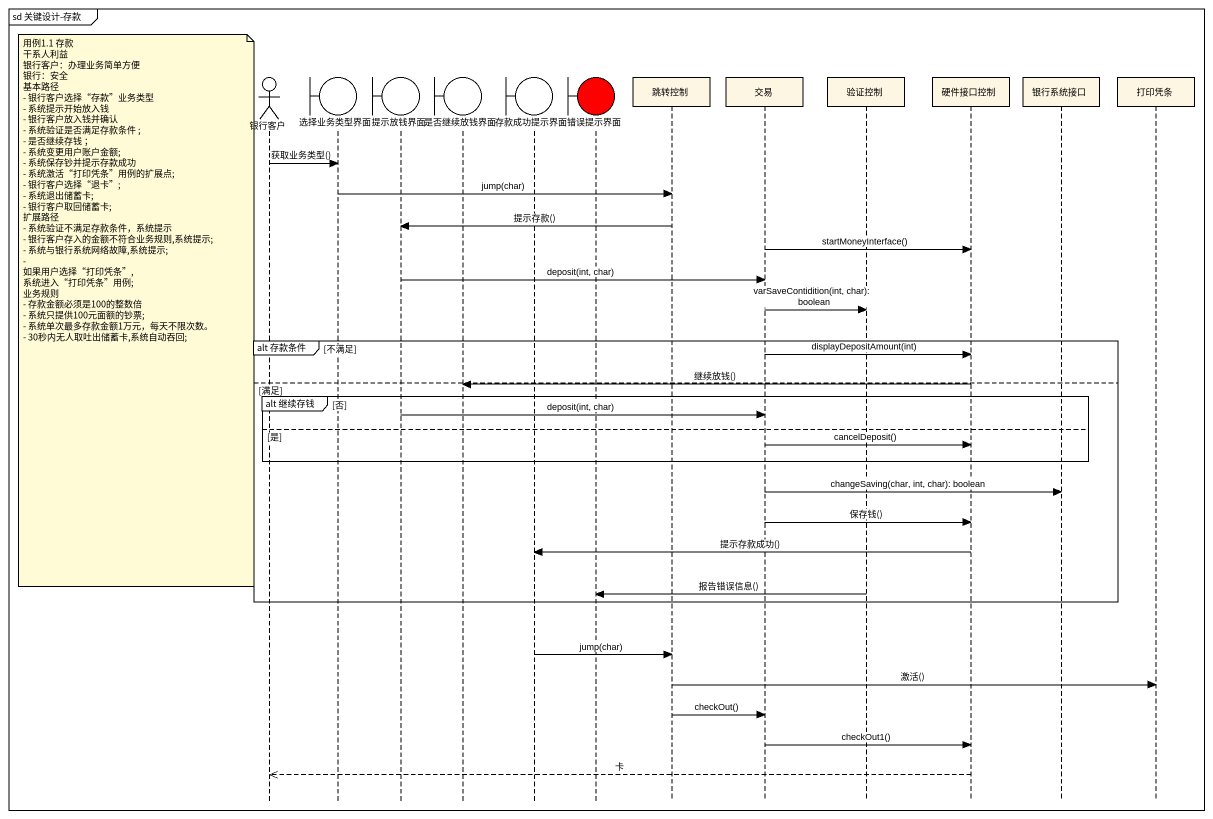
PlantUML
@startuml
mainframe sd 关键设计-存款
hide footbox
actor 银行客户
boundary 选择业务类型界面
boundary 提示放钱界面
boundary 是否继续放钱界面
boundary 存款成功提示界面
boundary 错误提示界面 #FF0000
participant 跳转控制
participant 交易
participant 验证控制
participant 硬件接口控制
participant 银行系统接口
participant 打印凭条

银行客户 -> 选择业务类型界面 : 获取业务类型()
选择业务类型界面 -> 跳转控制 : jump(char)
跳转控制 -> 提示放钱界面 : 提示存款()
交易 -> 硬件接口控制 : startMoneyInterface()
提示放钱界面 -> 交易 : deposit(int, char)
交易 -> 验证控制 : varSaveContidition(int, char): boolean
note left of 银行客户
  用例1.1 存款
  干系人利益
  银行客户：办理业务简单方便
  银行：安全
  基本路径
  - 银行客户选择“存款”业务类型
  - 系统提示开始放入钱
  - 银行客户放入钱并确认
  - 系统验证是否满足存款条件 ;
  - 是否继续存钱 ；
  - 系统变更用户账户金额;
  - 系统保存钞并提示存款成功
  - 系统激活“打印凭条”用例的扩展点;
  - 银行客户选择“退卡”;
  - 系统退出储蓄卡;
  - 银行客户取回储蓄卡;
  扩展路径
  - 系统验证不满足存款条件，系统提示
  - 银行客户存入的金额不符合业务规则,系统提示;
  - 系统与银行系统网络故障,系统提示;
  - 如果用户选择“打印凭条”,系统进入“打印凭条”用例;
  业务规则
  - 存款金额必须是100的整数倍
  - 系统只提供100元面额的钞票;
  - 系统单次最多存款金额1万元，每天不限次数。
  - 30秒内无人取吐出储蓄卡,系统自动吞回;
end note
group alt 存款条件 [不满足]
  交易 -> 硬件接口控制 : displayDepositAmount(int)
else 满足
  硬件接口控制 -> 是否继续放钱界面 : 继续放钱()
  group alt 继续存钱 [否]
    提示放钱界面 -> 交易 : deposit(int, char)
  else 是
    交易 -> 硬件接口控制 : cancelDeposit()
  end
  交易 -> 银行系统接口 : changeSaving(char, int, char): boolean
  交易 -> 硬件接口控制 : 保存钱()
  硬件接口控制 -> 存款成功提示界面 : 提示存款成功()
  验证控制 -> 错误提示界面 : 报告错误信息()
end
存款成功提示界面 -> 跳转控制 : jump(char)
跳转控制 -> 打印凭条 : 激活()
跳转控制 -> 交易 : checkOut()
交易 -> 硬件接口控制 : checkOut1()
硬件接口控制 -->> 银行客户 : 卡
@enduml
